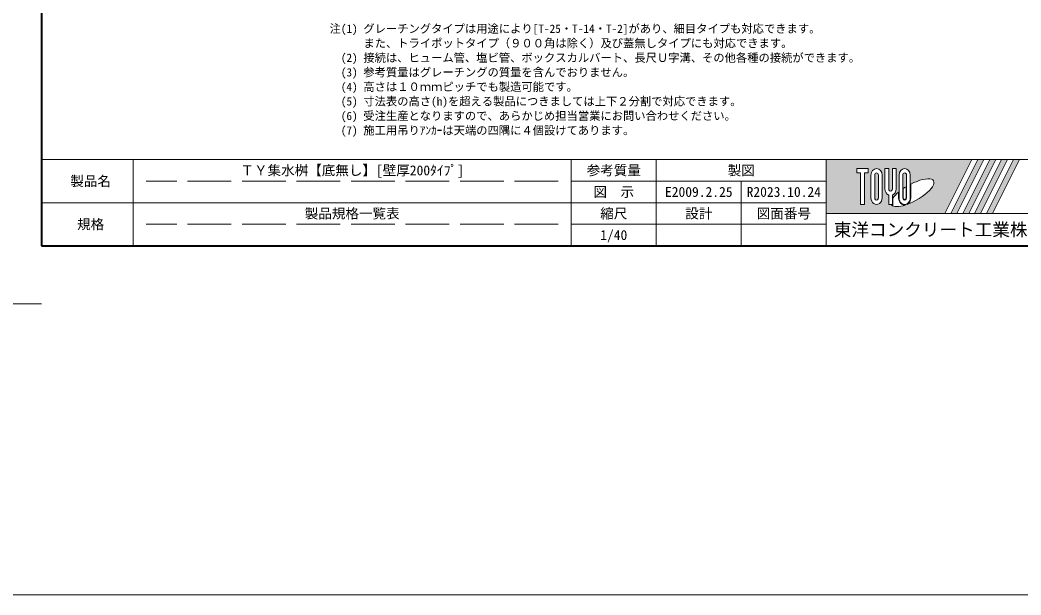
# Model space of a CAD drawing. Units: millimetres, scale not verified. Extents: x 3819 to 56619, y -16688 to 1396.
# Drawn here: x 46270 to 53159, y -16688 to -12730 of the extents above; entities that cross this region are included whole.
import ezdxf
from ezdxf.enums import TextEntityAlignment as Align

# ---------------------------------------------------------------- set-up
doc = ezdxf.new("R2010")
doc.units = ezdxf.units.MM
doc.header["$LTSCALE"] = 50
doc.linetypes.add('DASHED', pattern=[7.5, 6, -1.5])
doc.layers.add('0_2', color=7, linetype='Continuous')
for name, color, linetype, lineweight in [('Defpoints_3', 8, 'Continuous', 0), ('図枠', 5, 'Continuous', 5), ('補助線', 8, 'Continuous', 13)]:
    doc.layers.add(name, color=color, linetype=linetype, lineweight=lineweight)
doc.styles.add('ＭＳ ゴシック', font='')
doc.styles.get('ＭＳ ゴシック').set_extended_font_data('MS Gothic')

msp = doc.modelspace()

# ---------------------------------------------------------------- hatches: boundary and pattern name
at = {"layer": '図枠'}
h = msp.add_hatch(color=256, dxfattribs=at)
h.paths.add_polyline_path([(51818.93, -13690.57), (51818.93, -14061.82), (52635.68, -14061.82), (52821.31, -13690.57)])
edge = h.paths.add_edge_path(flags=16)
edge.add_ellipse((52411.94, -13919.1), major_axis=(145.46, 81.42), ratio=0.3471473, start_angle=-144.311216, end_angle=72.189903, ccw=False)
edge.add_ellipse((52358.08, -13954.26), major_axis=(0, 49.5), ratio=0.8463542, start_angle=-160.703456, end_angle=-90)
edge.add_line((52399.97, -13954.26), (52399.97, -13859.9))
edge = h.paths.add_edge_path(flags=16)
edge.add_ellipse((52358.08, -13798.14), major_axis=(0, 45.69), ratio=0.8463542, start_angle=-90, end_angle=90, ccw=False)
edge.add_line((52396.75, -13798.14), (52396.75, -13954.26))
edge.add_ellipse((52358.08, -13954.26), major_axis=(0, 45.69), ratio=0.8463542, start_angle=90, end_angle=-90, ccw=False)
edge.add_line((52319.41, -13954.26), (52319.41, -13798.14))
edge = h.paths.add_edge_path(flags=16)
edge.add_line((52370.97, -13798.14), (52370.97, -13954.26))
edge.add_ellipse((52358.08, -13954.26), major_axis=(0, 15.23), ratio=0.8463542, start_angle=90, end_angle=-90, ccw=False)
edge.add_line((52345.19, -13954.26), (52345.19, -13798.14))
edge.add_ellipse((52358.08, -13798.14), major_axis=(0, 15.23), ratio=0.8463542, start_angle=-90, end_angle=90, ccw=False)
edge = h.paths.add_edge_path(flags=16)
edge.add_line((52367.75, -13877.94), (52367.75, -13954.26))
edge.add_ellipse((52358.08, -13954.26), major_axis=(0, 11.42), ratio=0.8463542, start_angle=90, end_angle=-90, ccw=False)
edge.add_line((52348.41, -13954.26), (52348.41, -13890.43))
edge.add_ellipse((52411.94, -13919.1), major_axis=(145.46, 81.42), ratio=0.3471473, start_angle=107.791742, end_angle=126.471319, ccw=False)
edge = h.paths.add_edge_path(flags=16)
edge.add_line((52300.07, -13752.45), (52300.07, -13892.38))
edge.add_ellipse((52261.4, -13892.38), major_axis=(0, 45.69), ratio=0.8463542, start_angle=-163.341167, end_angle=-90, ccw=False)
edge.add_line((52274.29, -13935.46), (52274.29, -13999.95))
edge.add_line((52274.29, -13999.95), (52248.51, -13999.95))
edge.add_line((52248.51, -13999.95), (52248.51, -13935.46))
edge.add_ellipse((52261.4, -13892.38), major_axis=(0, 45.69), ratio=0.8463542, start_angle=90, end_angle=163.341167, ccw=False)
edge.add_line((52222.73, -13892.38), (52222.73, -13752.45))
edge.add_line((52222.73, -13752.45), (52248.51, -13752.45))
edge.add_line((52248.51, -13752.45), (52248.51, -13892.38))
edge.add_ellipse((52261.4, -13892.38), major_axis=(0, 15.23), ratio=0.8463542, start_angle=90, end_angle=-90)
edge.add_line((52274.29, -13892.38), (52274.29, -13752.45))
edge.add_line((52274.29, -13752.45), (52300.07, -13752.45))
edge = h.paths.add_edge_path(flags=16)
edge.add_line((52316.18, -13914.85), (52316.18, -13954.26))
edge.add_ellipse((52358.08, -13954.26), major_axis=(0, 49.5), ratio=0.8463542, start_angle=90, end_angle=-171.54427)
edge.add_ellipse((52411.94, -13919.1), major_axis=(145.46, 81.42), ratio=0.3471473, start_angle=-178.649536, end_angle=-148.292442, ccw=False)
edge.add_line((52268.73, -14003.76), (52277.51, -14003.76))
edge.add_line((52277.51, -14003.76), (52277.51, -13955.49))
edge.add_ellipse((52411.94, -13919.1), major_axis=(145.46, 81.42), ratio=0.3471473, start_angle=148.21912, end_angle=165.908122, ccw=False)
edge = h.paths.add_edge_path(flags=16)
edge.add_ellipse((52164.72, -13798.14), major_axis=(0, 45.69), ratio=0.8463542, start_angle=-90, end_angle=90, ccw=False)
edge.add_line((52203.39, -13798.14), (52203.39, -13954.26))
edge.add_ellipse((52164.72, -13954.26), major_axis=(0, 45.69), ratio=0.8463542, start_angle=90, end_angle=-90, ccw=False)
edge.add_line((52126.05, -13954.26), (52126.05, -13798.14))
edge = h.paths.add_edge_path(flags=16)
edge.add_line((52177.61, -13798.14), (52177.61, -13954.26))
edge.add_ellipse((52164.72, -13954.26), major_axis=(0, 15.23), ratio=0.8463542, start_angle=90, end_angle=-90, ccw=False)
edge.add_line((52151.83, -13954.26), (52151.83, -13798.14))
edge.add_ellipse((52164.72, -13798.14), major_axis=(0, 15.23), ratio=0.8463542, start_angle=-90, end_angle=90, ccw=False)
h.paths.add_polyline_path([(52106.71, -13752.45), (52106.71, -13782.91), (52080.93, -13782.91), (52080.93, -13999.95), (52055.15, -13999.95), (52055.15, -13782.91), (52029.37, -13782.91), (52029.37, -13752.45)], flags=16)
for points in [[(52676.52, -14061.82), (52717.36, -14061.82), (52902.98, -13690.57), (52862.15, -13690.57)], [(52984.66, -13690.57), (52943.82, -13690.57), (52758.2, -14061.82), (52799.03, -14061.82)], [(53066.33, -13690.57), (53025.5, -13690.57), (52839.87, -14061.82), (52880.71, -14061.82)], [(53148.01, -13690.57), (53107.17, -13690.57), (52921.55, -14061.82), (52962.38, -14061.82)]]:
    msp.add_hatch(color=256, dxfattribs=at).paths.add_polyline_path(points)

# ---------------------------------------------------------------- linework, layer by layer
at = {"layer": 'Defpoints_3', "color": 7, "lineweight": 13}
msp.add_line((46418.93, -14684.57), (45618.93, -14684.57), dxfattribs=at)
msp.add_line((46418.93, -14684.57), (45618.93, -14684.57), dxfattribs=at)
at = {"layer": '図枠', "lineweight": 40}
for p, q in [((46418.93, -3204.57), (46418.93, -14284.57)), ((46418.93, -14284.57), (53618.93, -14284.57))]:
    msp.add_line(p, q, dxfattribs=at)
at = {"layer": '図枠', "lineweight": 13}
for p, q in [((53618.93, -13690.57), (46418.93, -13690.57)), ((47048.93, -14284.57), (47048.93, -13690.57)), ((50063.93, -14284.57), (50063.93, -13690.57)), ((50648.93, -14284.57), (50648.93, -13690.57)), ((51818.93, -14284.57), (51818.93, -13690.57)), ((51818.93, -13839.07), (50063.93, -13839.07)), ((51233.93, -14284.57), (51233.93, -13839.07)), ((51818.93, -13987.57), (46418.93, -13987.57)), ((51818.93, -14136.07), (50063.93, -14136.07))]:
    msp.add_line(p, q, dxfattribs=at)
at = {"layer": '図枠'}
for p, q in [((51818.93, -13690.57), (52821.31, -13690.57)), ((52821.31, -13690.57), (52635.68, -14061.82)), ((52862.15, -13690.57), (52676.52, -14061.82)), ((52902.98, -13690.57), (52717.36, -14061.82)), ((52943.82, -13690.57), (52758.2, -14061.82)), ((52984.66, -13690.57), (52799.03, -14061.82)), ((53025.5, -13690.57), (52839.87, -14061.82)), ((52862.15, -13690.57), (52902.98, -13690.57)), ((53066.33, -13690.57), (52880.71, -14061.82)), ((53107.17, -13690.57), (52921.55, -14061.82)), ((52943.82, -13690.57), (52984.66, -13690.57)), ((53148.01, -13690.57), (52962.38, -14061.82)), ((53025.5, -13690.57), (53066.33, -13690.57)), ((53107.17, -13690.57), (53148.01, -13690.57)), ((52029.37, -13752.45), (52029.37, -13782.91)), ((52029.37, -13752.45), (52106.71, -13752.45)), ((52106.71, -13752.45), (52106.71, -13782.91)), ((52222.73, -13752.45), (52248.51, -13752.45)), ((52222.73, -13892.38), (52222.73, -13752.45)), ((52248.51, -13752.45), (52248.51, -13892.38)), ((52274.29, -13752.45), (52300.07, -13752.45)), ((52274.29, -13892.38), (52274.29, -13752.45)), ((52300.07, -13752.45), (52300.07, -13892.38)), ((52055.15, -13782.91), (52029.37, -13782.91)), ((52055.15, -13782.91), (52055.15, -13999.95)), ((52080.93, -13782.91), (52080.93, -13999.95)), ((52106.71, -13782.91), (52080.93, -13782.91)), ((52126.05, -13798.14), (52126.05, -13954.26)), ((52151.83, -13954.26), (52151.83, -13798.14)), ((52177.61, -13798.14), (52177.61, -13954.26)), ((52203.39, -13954.26), (52203.39, -13798.14)), ((52319.41, -13798.14), (52319.41, -13954.26)), ((52345.19, -13954.26), (52345.19, -13798.14)), ((52370.97, -13798.14), (52370.97, -13954.26)), ((52396.75, -13954.26), (52396.75, -13798.14)), ((52348.41, -13954.26), (52348.41, -13890.43)), ((52367.75, -13877.94), (52367.75, -13954.26)), ((52399.97, -13954.26), (52399.97, -13859.9)), ((52248.51, -13935.46), (52248.51, -13999.95)), ((52274.29, -13935.46), (52274.29, -13999.95)), ((52277.51, -13955.49), (52277.51, -14003.76)), ((52316.18, -13914.85), (52316.18, -13954.26)), ((52080.93, -13999.95), (52055.15, -13999.95)), ((52274.29, -13999.95), (52248.51, -13999.95)), ((52268.73, -14003.76), (52277.51, -14003.76)), ((51818.93, -14061.82), (52635.68, -14061.82)), ((52676.52, -14061.82), (52717.36, -14061.82)), ((52758.2, -14061.82), (52799.03, -14061.82)), ((52839.87, -14061.82), (52880.71, -14061.82)), ((52921.55, -14061.82), (52962.38, -14061.82))]:
    msp.add_line(p, q, dxfattribs=at)
at = {"layer": '図枠', "linetype": 'DASHED', "lineweight": 9}
for p, q in [((49973.93, -13839.07), (47138.93, -13839.07)), ((49973.93, -14136.07), (47138.93, -14136.07))]:
    msp.add_line(p, q, dxfattribs=at)
at = {"layer": '図枠', "lineweight": 9}
msp.add_line((3818.93, -16687.82), (56618.93, -16687.82), dxfattribs=at)
at = {"layer": '図枠'}
for centre, major_axis, ratio, start_param, end_param in [((52164.72, -13798.14), (0, 45.69), 0.846354, 4.712389, 7.8539816), ((52358.08, -13798.14), (0, 45.69), 0.846354, 4.712389, 7.8539816), ((52164.72, -13798.14), (0, 15.23), 0.846354, 4.712389, 7.8539816), ((52358.08, -13798.14), (0, 15.23), 0.846354, 4.712389, 7.8539816), ((52411.94, -13919.1), (145.46, 81.42), 0.347147, 4.2621853, 7.7429163), ((52261.4, -13892.38), (0, 45.69), 0.846354, 1.5707963, 2.8017557), ((52261.4, -13892.38), (0, 15.23), 0.846354, 1.5707963, 4.712389), ((52261.4, -13892.38), (0, 45.69), 0.846354, 3.4814296, 4.712389), ((52411.94, -13919.1), (145.46, 81.42), 0.347147, 1.6817405, 1.8219833), ((52164.72, -13954.26), (0, 45.69), 0.846354, 1.5707963, 4.712389), ((52164.72, -13954.26), (0, 15.23), 0.846354, 1.5707963, 4.712389), ((52411.94, -13919.1), (145.46, 81.42), 0.347147, 2.0815197, 2.5155126), ((52358.08, -13954.26), (0, 49.5), 0.846354, 1.5707963, 3.3154679), ((52358.08, -13954.26), (0, 45.69), 0.846354, 1.5707963, 4.712389), ((52358.08, -13954.26), (0, 15.23), 0.846354, 1.5707963, 4.712389), ((52358.08, -13954.26), (0, 11.42), 0.846354, 1.5707963, 4.712389), ((52358.08, -13954.26), (0, 49.5), 0.846354, 3.5338438, 4.712389), ((52411.94, -13919.1), (145.46, 81.42), 0.347147, 3.2093975, 4.2004451)]:
    msp.add_ellipse(centre, major_axis=major_axis, ratio=ratio, start_param=start_param, end_param=end_param, dxfattribs=at)
at = {"layer": '補助線'}
msp.add_line((51818.93, -14061.82), (53618.93, -14061.82), dxfattribs=at)

# ---------------------------------------------------------------- texts
at = {"layer": '0_2', "style": 'ＭＳ ゴシック'}
for s, p in [('注(1) グレーチングタイプは用途により[T-25・T-14・T-2]があり、細目タイプも対応できます。', (48400.33, -12761.79)), ('\u3000\u3000\u3000また、トライポットタイプ（９００角は除く）及び蓋無しタイプにも対応できます。', (48400.33, -12861.79)), ('\u3000(2) 接続は、ヒューム管、塩ビ管、ボックスカルバート、長尺Ｕ字溝、その他各種の接続ができます。', (48400.33, -12961.79)), ('\u3000(3) 参考質量はグレーチングの質量を含んでおりません。', (48400.33, -13061.79)), ('\u3000(4) 高さは１０ｍｍピッチでも製造可能です。', (48400.33, -13161.79)), ('\u3000(5) 寸法表の高さ(h)を超える製品につきましては上下２分割で対応できます。', (48400.33, -13261.79)), ('  (6) 受注生産となりますので、あらかじめ担当営業にお問い合わせください。', (48400.33, -13361.79)), ('  (7) 施工用吊りｱﾝｶｰは天端の四隅に４個設けてあります。', (48400.33, -13461.79))]:
    msp.add_text(s, height=56.96, dxfattribs=at).set_placement(p, align=Align.TOP_LEFT)
at = {"layer": '図枠', "color": 7, "style": 'ＭＳ ゴシック'}
for s, p in [('ＴＹ集水桝【底無し】[壁厚200ﾀｲﾌﾟ]', (48556.43, -13764.82)), ('図\u3000示', (50356.43, -13913.32)), ('E2009.2.25', (50941.43, -13913.32)), ('R2023.10.24', (51526.43, -13913.32)), ('製品規格一覧表', (48556.43, -14061.82)), ('1/40', (50356.43, -14210.32))]:
    msp.add_text(s, height=68.36, dxfattribs=at).set_placement(p, align=Align.MIDDLE_CENTER)
at = {"layer": '図枠', "style": 'ＭＳ ゴシック'}
for s, height, p in [('参考質量', 68.36, (50356.43, -13764.82)), ('製図', 68.36, (51233.93, -13764.82)), ('製品名', 68.36, (46756.43, -13839.07)), ('縮尺', 68.36, (50356.43, -14061.82)), ('設計', 68.36, (50941.43, -14061.82)), ('図面番号', 68.36, (51526.43, -14061.82)), ('規格', 68.36, (46756.43, -14136.07)), ('東洋コンクリート工業株式会社', 88.87, (52718.93, -14173.2))]:
    msp.add_text(s, height=height, dxfattribs=at).set_placement(p, align=Align.MIDDLE_CENTER)

doc.saveas('drawing.dxf')
